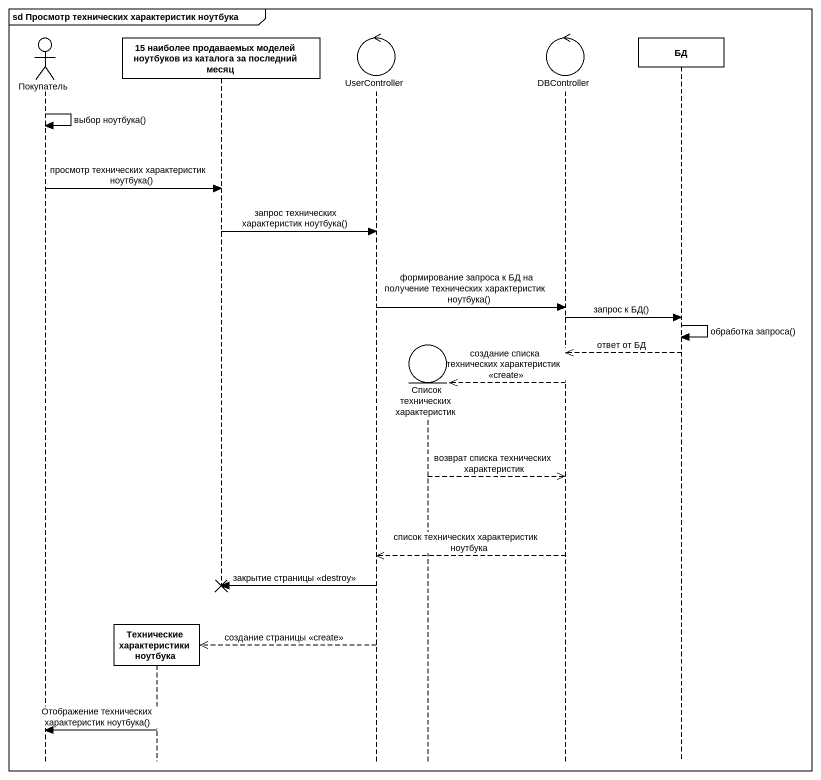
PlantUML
@startuml
mainframe sd Просмотр технических характеристик ноутбука
hide footbox
actor Покупатель
participant "Технические характеристики ноутбука" as Технические_характеристики
participant "15 наиболее продаваемых моделей ноутбуков из каталога за последний месяц" as o15_наиболее_продаваемых
control UserController
entity "Список технических характеристик" as Список_технических
control DBController
participant БД

Покупатель -> Покупатель : выбор ноутбука()
Покупатель -> o15_наиболее_продаваемых : просмотр технических характеристик ноутбука()
o15_наиболее_продаваемых -> UserController : запрос технических характеристик ноутбука()
UserController -> DBController : формирование запроса к БД на получение технических характеристик ноутбука()
DBController -> БД : запрос к БД()
БД -> БД : обработка запроса()
БД -->> DBController : ответ от БД
DBController -->> Список_технических ** : создание списка технических характеристик <<create>>
Список_технических -->> DBController : возврат списка технических характеристик
DBController -->> UserController : список технических характеристик ноутбука
UserController -> o15_наиболее_продаваемых !! : закрытие страницы <<destroy>>
UserController -->> Технические_характеристики ** : создание страницы <<create>>
Технические_характеристики -> Покупатель : Отображение технических характеристик ноутбука()
@enduml
